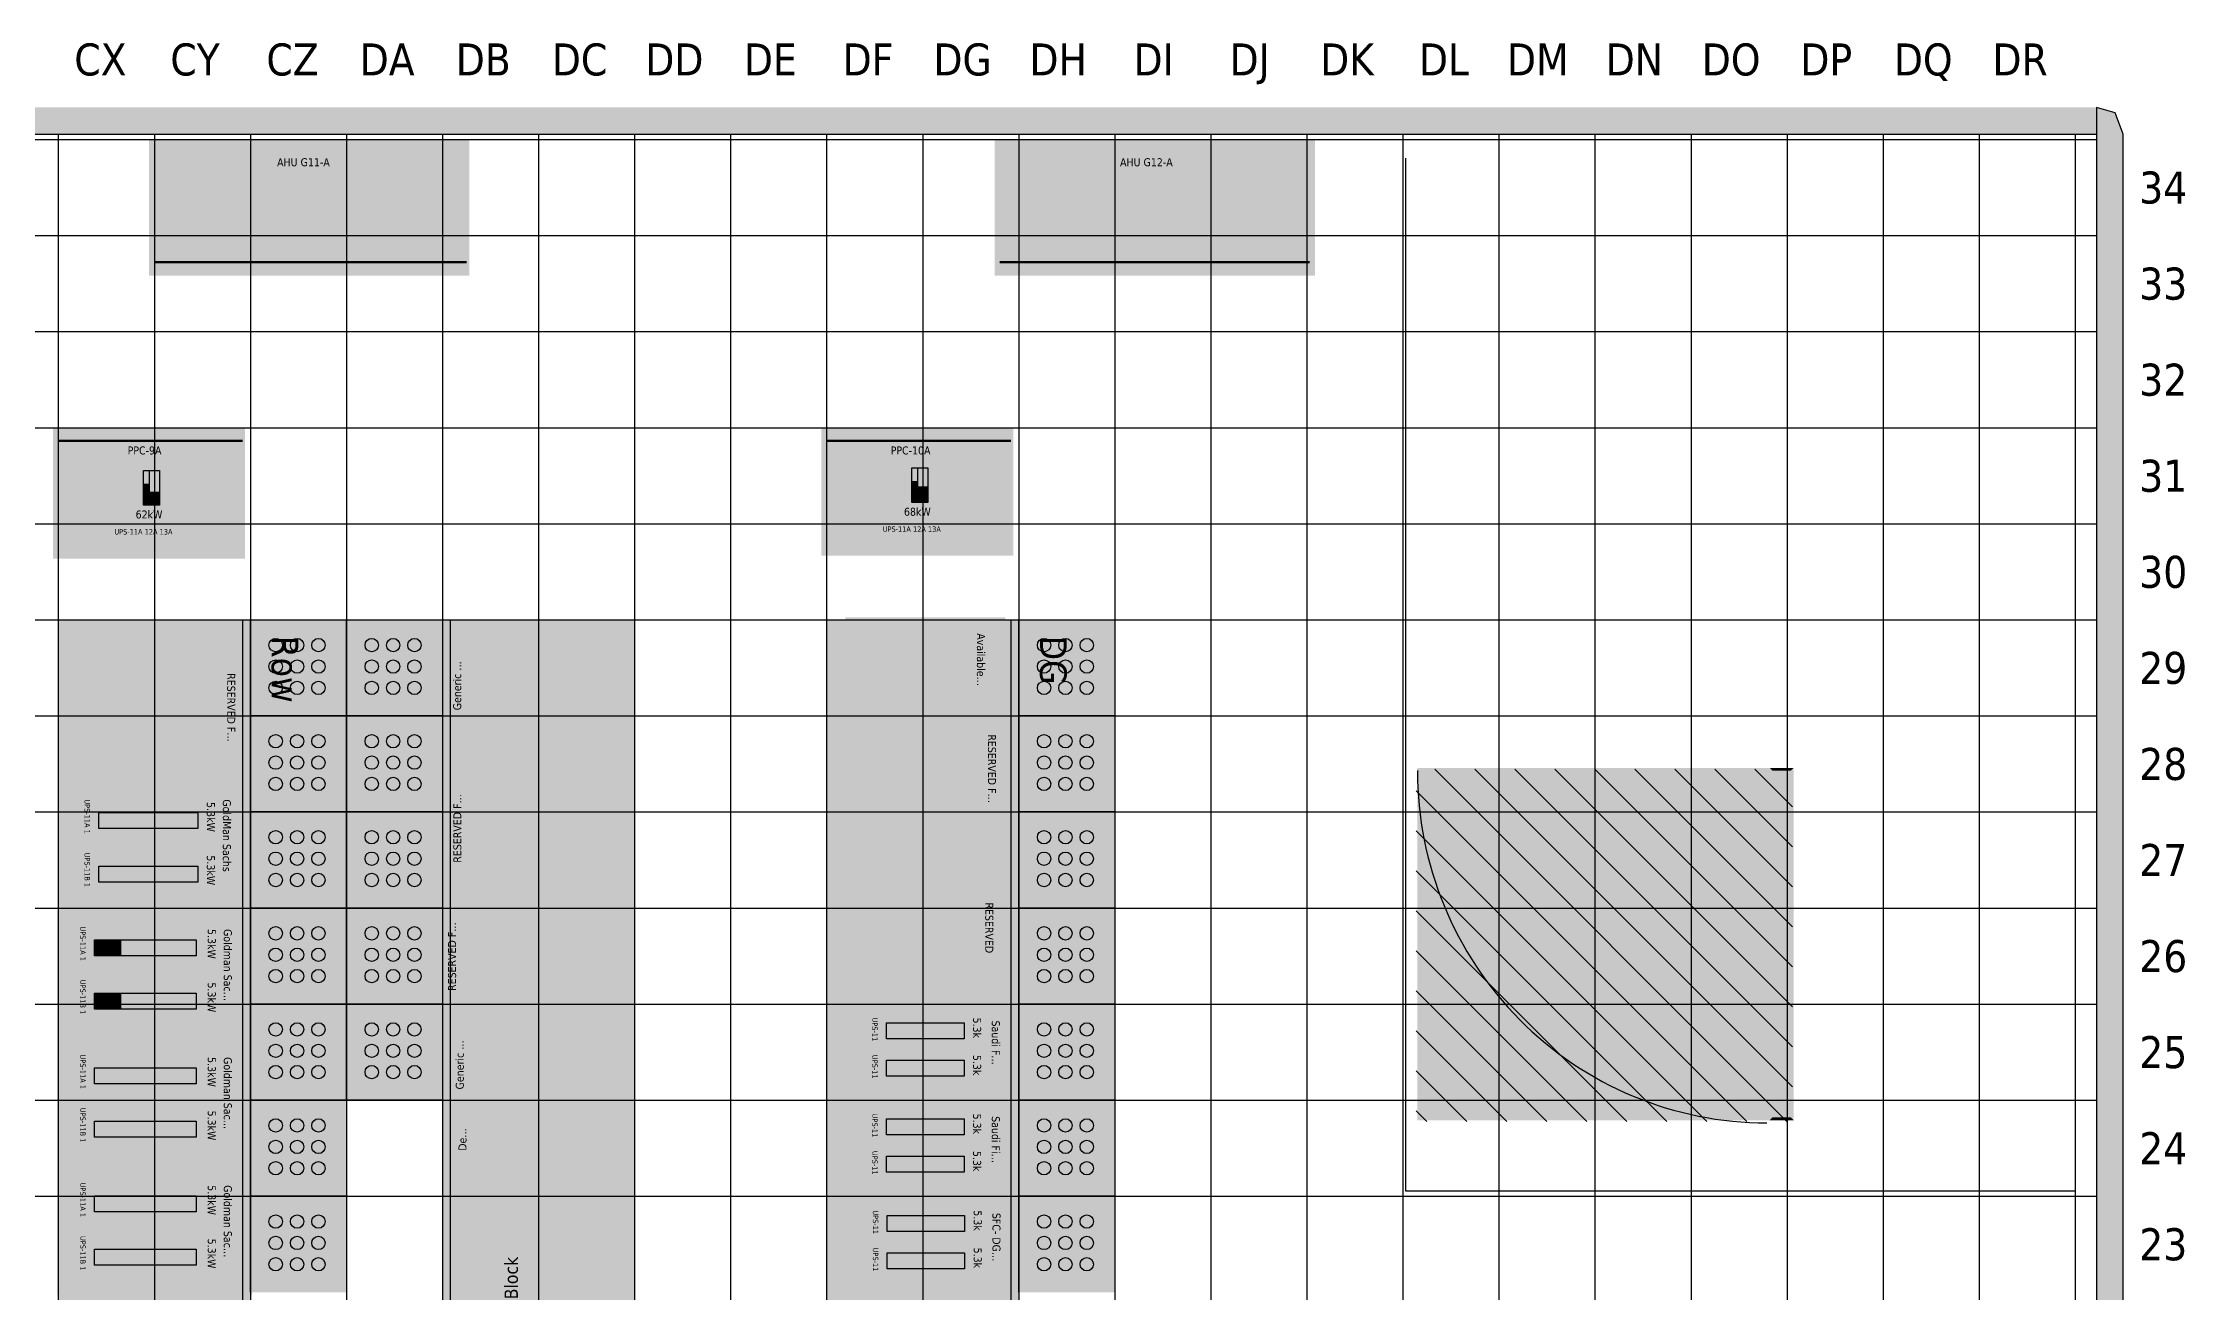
# Model space of a CAD drawing. Header units: millimetres. Extents: x -618 to 58287, y -23922 to -2396.
# Drawn here: x 44903 to 58287, y -10199 to -2396 of the extents above; entities that cross this region are included whole.
import ezdxf

# ---------------------------------------------------------------- set-up
doc = ezdxf.new("R2010")
doc.units = ezdxf.units.MM
doc.header["$MEASUREMENT"] = 0
for name, color, linetype, true_color in [('Background', 7, 'Continuous', 0xffffff), ('Equipment', 7, 'Continuous', 0xffffff), ('Names', 7, 'Continuous', 0xffffff), ('Power', 7, 'Continuous', 0xffffff), ('Room fixture', 7, 'Continuous', 0xffffff), ('Room shape', 7, 'Continuous', 0xc0c0c0), ('Rows', 7, 'Continuous', 0xffffff), ('Tile grid', 7, 'Continuous', 0xafafaf), ('Walls and cages', 7, 'Continuous', 0xffffff)]:
    doc.layers.add(name, color=color, linetype=linetype, true_color=true_color)
doc.styles.add('Tahoma#false#false', font='tahoma.ttf', dxfattribs={"height": 0.2})

msp = doc.modelspace()

# ---------------------------------------------------------------- linework, layer by layer
at = {"layer": 'Background', "lineweight": -3, "transparency": 33554687}
for points in [[(45567, -3850), (45567, -3000), (47567, -3000)], [(47567, -3000), (47567, -3850), (45567, -3850)], [(50850, -3850), (50850, -3000), (52850, -3000)], [(52850, -3000), (52850, -3850), (50850, -3850)], [(44967, -5617), (44967, -4800), (46167, -4800)], [(46167, -4800), (46167, -5617), (44967, -5617)], [(49767, -5600), (49767, -4800), (50967, -4800)], [(50967, -4800), (50967, -5600), (49767, -5600)], [(49916, -5984), (50916, -5984), (50916, -6584)], [(50916, -6584), (49916, -6584), (49916, -5984)], [(48400, -6632), (47400, -6632), (47400, -6032)], [(47400, -6032), (48400, -6032), (48400, -6632)], [(45032, -6200), (46232, -6200), (46232, -7000)], [(46232, -7000), (45032, -7000), (45032, -6200)], [(49902, -6598), (50985, -6598), (50985, -7398)], [(50985, -7398), (49902, -7398), (49902, -6598)], [(48485, -7584), (47401, -7584), (47401, -6784)], [(47401, -6784), (48485, -6784), (48485, -7584)], [(45004, -7021), (46204, -7021), (46204, -7821)], [(46204, -7821), (45004, -7821), (45004, -7021)], [(48452, -8384), (47368, -8384), (47368, -7584)], [(47368, -7584), (48452, -7584), (48452, -8384)], [(49884, -7582), (50968, -7582), (50968, -8382)], [(50968, -8382), (49884, -8382), (49884, -7582)], [(44994, -7815), (46211, -7815), (46211, -8615)], [(46211, -8615), (44994, -8615), (44994, -7815)], [(48417, -8999), (47417, -8999), (47417, -8399)], [(47417, -8399), (48417, -8399), (48417, -8999)], [(49925, -8384), (51009, -8384), (51009, -8984)], [(51009, -8984), (49925, -8984), (49925, -8384)], [(44994, -8615), (46211, -8615), (46211, -9415)], [(46211, -9415), (44994, -9415), (44994, -8615)], [(48434, -9383), (47434, -9383), (47434, -8983)], [(47434, -8983), (48434, -8983), (48434, -9383)], [(49925, -8984), (51009, -8984), (51009, -9584)], [(51009, -9584), (49925, -9584), (49925, -8984)], [(44994, -9415), (46211, -9415), (46211, -10215)], [(46211, -10215), (44994, -10215), (44994, -9415)], [(49929, -9588), (51012, -9588), (51012, -10188)], [(51012, -10188), (49929, -10188), (49929, -9588)]]:
    msp.add_solid(points, dxfattribs=at)
at = {"layer": 'Equipment', "color": 153, "lineweight": 50, "true_color": 0x3e99df, "transparency": 33554687}
for p, q in [((45600, -3767), (47550, -3767)), ((50883, -3767), (52817, -3767))]:
    msp.add_line(p, q, dxfattribs=at)
at = {"layer": 'Equipment', "color": 72, "lineweight": 50, "true_color": 0x67cb33, "transparency": 33554687}
for p, q in [((45000, -4883), (46150, -4883)), ((49800, -4883), (50950, -4883))]:
    msp.add_line(p, q, dxfattribs=at)
at = {"layer": 'Equipment', "color": 141, "lineweight": 50, "true_color": 0xabd3f1, "transparency": 33554687}
for points in [[(45567, -3000), (47567, -3000), (47500, -3067)], [(45567, -3000), (47500, -3067), (45633, -3067)], [(45567, -3850), (45567, -3000), (45633, -3067)], [(45633, -3067), (45633, -3783), (45567, -3850)], [(47500, -3783), (47500, -3067), (47567, -3000)], [(47567, -3000), (47567, -3850), (47500, -3783)], [(50850, -3000), (52850, -3000), (52783, -3067)], [(50850, -3000), (52783, -3067), (50917, -3067)], [(50850, -3850), (50850, -3000), (50917, -3067)], [(50917, -3067), (50917, -3783), (50850, -3850)], [(52783, -3783), (52783, -3067), (52850, -3000)], [(52850, -3000), (52850, -3850), (52783, -3783)], [(47500, -3783), (47567, -3850), (45567, -3850)], [(45633, -3783), (47500, -3783), (45567, -3850)], [(52783, -3783), (52850, -3850), (50850, -3850)], [(50917, -3783), (52783, -3783), (50850, -3850)]]:
    msp.add_solid(points, dxfattribs=at)
at = {"layer": 'Equipment', "color": 18, "lineweight": -3, "true_color": 0x000000, "transparency": 33554687}
for points in [[(45567, -3000), (47567, -3000), (47550, -3017)], [(45567, -3000), (47550, -3017), (45583, -3017)], [(45567, -3850), (45567, -3000), (45583, -3017)], [(45583, -3017), (45583, -3833), (45567, -3850)], [(47550, -3833), (47550, -3017), (47567, -3000)], [(47567, -3000), (47567, -3850), (47550, -3833)], [(50850, -3000), (52850, -3000), (52833, -3017)], [(50850, -3000), (52833, -3017), (50867, -3017)], [(50850, -3850), (50850, -3000), (50867, -3017)], [(50867, -3017), (50867, -3833), (50850, -3850)], [(52833, -3833), (52833, -3017), (52850, -3000)], [(52850, -3000), (52850, -3850), (52833, -3833)], [(47550, -3833), (47567, -3850), (45567, -3850)], [(45583, -3833), (47550, -3833), (45567, -3850)], [(52833, -3833), (52850, -3850), (50850, -3850)], [(50867, -3833), (52833, -3833), (50850, -3850)], [(44967, -4800), (46167, -4800), (46150, -4817)], [(44967, -4800), (46150, -4817), (44983, -4817)], [(44967, -5617), (44967, -4800), (44983, -4817)], [(44983, -4817), (44983, -5600), (44967, -5617)], [(46150, -5600), (46150, -4817), (46167, -4800)], [(46167, -4800), (46167, -5617), (46150, -5600)], [(49767, -4800), (50967, -4800), (50950, -4817)], [(49767, -4800), (50950, -4817), (49783, -4817)], [(49767, -5600), (49767, -4800), (49783, -4817)], [(49783, -4817), (49783, -5583), (49767, -5600)], [(50950, -5583), (50950, -4817), (50967, -4800)], [(50967, -4800), (50967, -5600), (50950, -5583)], [(46150, -5600), (46167, -5617), (44967, -5617)], [(44983, -5600), (46150, -5600), (44967, -5617)], [(50950, -5583), (50967, -5600), (49767, -5600)], [(49783, -5583), (50950, -5583), (49767, -5600)], [(49933, -6567), (49916, -6584), (49916, -5984)], [(49933, -6001), (49933, -6567), (49916, -5984)], [(50899, -6001), (49933, -6001), (49916, -5984)], [(49916, -5984), (50916, -5984), (50899, -6001)], [(50916, -5984), (50916, -6584), (50899, -6567)], [(50916, -5984), (50899, -6567), (50899, -6001)], [(48383, -6049), (47417, -6049), (47400, -6032)], [(47400, -6032), (48400, -6032), (48383, -6049)], [(47400, -6632), (47400, -6032), (47417, -6049)], [(47400, -6632), (47417, -6049), (47417, -6615)], [(48383, -6049), (48400, -6032), (48400, -6632)], [(48383, -6615), (48383, -6049), (48400, -6632)], [(45049, -6983), (45032, -7000), (45032, -6200)], [(45049, -6217), (45049, -6983), (45032, -6200)], [(46215, -6217), (45049, -6217), (45032, -6200)], [(45032, -6200), (46232, -6200), (46215, -6217)], [(46232, -6200), (46232, -7000), (46215, -6983)], [(46232, -6200), (46215, -6983), (46215, -6217)], [(48400, -6632), (47400, -6632), (47417, -6615)], [(47417, -6615), (48383, -6615), (48400, -6632)], [(49918, -7382), (49902, -7398), (49902, -6598)], [(49918, -6615), (49918, -7382), (49902, -6598)], [(50968, -6615), (49918, -6615), (49902, -6598)], [(49902, -6598), (50985, -6598), (50968, -6615)], [(50916, -6584), (49916, -6584), (49933, -6567)], [(49933, -6567), (50899, -6567), (50916, -6584)], [(50985, -6598), (50985, -7398), (50968, -7382)], [(50985, -6598), (50968, -7382), (50968, -6615)], [(48468, -6801), (47418, -6801), (47401, -6784)], [(47401, -6784), (48485, -6784), (48468, -6801)], [(47401, -7584), (47401, -6784), (47418, -6801)], [(47401, -7584), (47418, -6801), (47418, -7567)], [(48468, -6801), (48485, -6784), (48485, -7584)], [(48468, -7567), (48468, -6801), (48485, -7584)], [(45021, -7804), (45004, -7821), (45004, -7021)], [(45021, -7038), (45021, -7804), (45004, -7021)], [(46188, -7038), (45021, -7038), (45004, -7021)], [(45004, -7021), (46204, -7021), (46188, -7038)], [(46232, -7000), (45032, -7000), (45049, -6983)], [(45049, -6983), (46215, -6983), (46232, -7000)], [(46204, -7021), (46204, -7821), (46188, -7804)], [(46204, -7021), (46188, -7804), (46188, -7038)], [(50985, -7398), (49902, -7398), (49918, -7382)], [(49918, -7382), (50968, -7382), (50985, -7398)], [(48435, -7601), (47385, -7601), (47368, -7584)], [(47368, -7584), (48452, -7584), (48435, -7601)], [(47368, -8384), (47368, -7584), (47385, -7601)], [(47368, -8384), (47385, -7601), (47385, -8368)], [(48485, -7584), (47401, -7584), (47418, -7567)], [(47418, -7567), (48468, -7567), (48485, -7584)], [(48435, -7601), (48452, -7584), (48452, -8384)], [(48435, -8368), (48435, -7601), (48452, -8384)], [(49901, -8365), (49884, -8382), (49884, -7582)], [(49901, -7598), (49901, -8365), (49884, -7582)], [(50951, -7598), (49901, -7598), (49884, -7582)], [(49884, -7582), (50968, -7582), (50951, -7598)], [(50968, -7582), (50968, -8382), (50951, -8365)], [(50968, -7582), (50951, -8365), (50951, -7598)], [(45011, -8598), (44994, -8615), (44994, -7815)], [(45011, -7831), (45011, -8598), (44994, -7815)], [(46194, -7831), (45011, -7831), (44994, -7815)], [(44994, -7815), (46211, -7815), (46194, -7831)], [(46204, -7821), (45004, -7821), (45021, -7804)], [(45021, -7804), (46188, -7804), (46204, -7821)], [(46211, -7815), (46211, -8615), (46194, -8598)], [(46211, -7815), (46194, -8598), (46194, -7831)], [(48452, -8384), (47368, -8384), (47385, -8368)], [(47385, -8368), (48435, -8368), (48452, -8384)], [(48400, -8416), (47433, -8416), (47417, -8399)], [(47417, -8399), (48417, -8399), (48400, -8416)], [(47417, -8999), (47417, -8399), (47433, -8416)], [(47417, -8999), (47433, -8416), (47433, -8983)], [(48400, -8416), (48417, -8399), (48417, -8999)], [(48400, -8983), (48400, -8416), (48417, -8999)], [(50968, -8382), (49884, -8382), (49901, -8365)], [(49901, -8365), (50951, -8365), (50968, -8382)], [(49942, -8967), (49925, -8984), (49925, -8384)], [(49942, -8400), (49942, -8967), (49925, -8384)], [(50992, -8400), (49942, -8400), (49925, -8384)], [(49925, -8384), (51009, -8384), (50992, -8400)], [(51009, -8384), (51009, -8984), (50992, -8967)], [(51009, -8384), (50992, -8967), (50992, -8400)], [(46211, -8615), (44994, -8615), (45011, -8598)], [(45011, -9398), (44994, -9415), (44994, -8615)], [(45011, -8631), (45011, -9398), (44994, -8615)], [(46194, -8631), (45011, -8631), (44994, -8615)], [(44994, -8615), (46211, -8615), (46194, -8631)], [(45011, -8598), (46194, -8598), (46211, -8615)], [(46211, -8615), (46211, -9415), (46194, -9398)], [(46211, -8615), (46194, -9398), (46194, -8631)], [(51009, -8984), (49925, -8984), (49942, -8967)], [(49942, -8967), (50992, -8967), (51009, -8984)], [(48417, -8999), (47417, -8999), (47433, -8983)], [(47433, -8983), (48400, -8983), (48417, -8999)], [(48417, -9000), (47450, -9000), (47434, -8983)], [(47434, -8983), (48434, -8983), (48417, -9000)], [(47434, -9383), (47434, -8983), (47450, -9000)], [(47434, -9383), (47450, -9000), (47450, -9366)], [(48417, -9000), (48434, -8983), (48434, -9383)], [(48417, -9366), (48417, -9000), (48434, -9383)], [(49942, -9567), (49925, -9584), (49925, -8984)], [(49942, -9000), (49942, -9567), (49925, -8984)], [(50992, -9000), (49942, -9000), (49925, -8984)], [(49925, -8984), (51009, -8984), (50992, -9000)], [(51009, -8984), (51009, -9584), (50992, -9567)], [(51009, -8984), (50992, -9567), (50992, -9000)], [(48434, -9383), (47434, -9383), (47450, -9366)], [(47450, -9366), (48417, -9366), (48434, -9383)], [(46211, -9415), (44994, -9415), (45011, -9398)], [(45011, -10198), (44994, -10215), (44994, -9415)], [(45011, -9431), (45011, -10198), (44994, -9415)], [(46194, -9431), (45011, -9431), (44994, -9415)], [(44994, -9415), (46211, -9415), (46194, -9431)], [(45011, -9398), (46194, -9398), (46211, -9415)], [(46211, -9415), (46211, -10215), (46194, -10198)], [(46211, -9415), (46194, -10198), (46194, -9431)], [(51009, -9584), (49925, -9584), (49942, -9567)], [(49946, -10171), (49929, -10188), (49929, -9588)], [(49946, -9604), (49946, -10171), (49929, -9588)], [(50996, -9604), (49946, -9604), (49929, -9588)], [(49929, -9588), (51012, -9588), (50996, -9604)], [(49942, -9567), (50992, -9567), (51009, -9584)], [(51012, -9588), (51012, -10188), (50996, -10171)], [(51012, -9588), (50996, -10171), (50996, -9604)], [(51012, -10188), (49929, -10188), (49946, -10171)], [(49946, -10171), (50996, -10171), (51012, -10188)], [(46211, -10215), (44994, -10215), (45011, -10198)], [(45011, -10198), (46194, -10198), (46211, -10215)]]:
    msp.add_solid(points, dxfattribs=at)
at = {"layer": 'Equipment', "color": 71, "lineweight": 50, "true_color": 0xbde8a7, "transparency": 33554687}
for points in [[(44967, -4800), (46167, -4800), (46100, -4867)], [(44967, -4800), (46100, -4867), (45033, -4867)], [(44967, -5617), (44967, -4800), (45033, -4867)], [(46100, -5550), (46100, -4867), (46167, -4800)], [(46167, -4800), (46167, -5617), (46100, -5550)], [(49767, -4800), (50967, -4800), (50900, -4867)], [(49767, -4800), (50900, -4867), (49833, -4867)], [(49767, -5600), (49767, -4800), (49833, -4867)], [(50900, -5533), (50900, -4867), (50967, -4800)], [(50967, -4800), (50967, -5600), (50900, -5533)], [(45033, -4867), (45033, -5550), (44967, -5617)], [(49833, -4867), (49833, -5533), (49767, -5600)], [(46100, -5550), (46167, -5617), (44967, -5617)], [(45033, -5550), (46100, -5550), (44967, -5617)], [(50900, -5533), (50967, -5600), (49767, -5600)], [(49833, -5533), (50900, -5533), (49767, -5600)]]:
    msp.add_solid(points, dxfattribs=at)
at = {"layer": 'Equipment', "color": 21, "lineweight": 50, "true_color": 0xf49191, "transparency": 33554687}
for points in [[(49983, -6517), (49916, -6584), (49916, -5984)], [(49983, -6051), (49983, -6517), (49916, -5984)], [(50849, -6051), (49983, -6051), (49916, -5984)], [(49916, -5984), (50916, -5984), (50849, -6051)], [(50916, -5984), (50916, -6584), (50849, -6517)], [(50916, -5984), (50849, -6517), (50849, -6051)], [(48333, -6099), (47467, -6099), (47400, -6032)], [(47400, -6032), (48400, -6032), (48333, -6099)], [(47400, -6632), (47400, -6032), (47467, -6099)], [(47400, -6632), (47467, -6099), (47467, -6565)], [(48333, -6099), (48400, -6032), (48400, -6632)], [(48333, -6565), (48333, -6099), (48400, -6632)], [(45099, -6933), (45032, -7000), (45032, -6200)], [(45099, -6267), (45099, -6933), (45032, -6200)], [(46165, -6267), (45099, -6267), (45032, -6200)], [(45032, -6200), (46232, -6200), (46165, -6267)], [(46232, -6200), (46232, -7000), (46165, -6933)], [(46232, -6200), (46165, -6933), (46165, -6267)], [(50916, -6584), (49916, -6584), (49983, -6517)], [(49983, -6517), (50849, -6517), (50916, -6584)], [(48400, -6632), (47400, -6632), (47467, -6565)], [(47467, -6565), (48333, -6565), (48400, -6632)], [(49968, -7332), (49902, -7398), (49902, -6598)], [(49968, -6665), (49968, -7332), (49902, -6598)], [(50918, -6665), (49968, -6665), (49902, -6598)], [(49902, -6598), (50985, -6598), (50918, -6665)], [(50985, -6598), (50985, -7398), (50918, -7332)], [(50985, -6598), (50918, -7332), (50918, -6665)], [(48418, -6851), (47468, -6851), (47401, -6784)], [(47401, -6784), (48485, -6784), (48418, -6851)], [(47401, -7584), (47401, -6784), (47468, -6851)], [(48418, -6851), (48485, -6784), (48485, -7584)], [(46232, -7000), (45032, -7000), (45099, -6933)], [(45099, -6933), (46165, -6933), (46232, -7000)], [(47401, -7584), (47468, -6851), (47468, -7517)], [(48418, -7517), (48418, -6851), (48485, -7584)], [(50985, -7398), (49902, -7398), (49968, -7332)], [(49968, -7332), (50918, -7332), (50985, -7398)], [(48385, -7651), (47435, -7651), (47368, -7584)], [(47368, -7584), (48452, -7584), (48385, -7651)], [(47368, -8384), (47368, -7584), (47435, -7651)], [(48485, -7584), (47401, -7584), (47468, -7517)], [(47468, -7517), (48418, -7517), (48485, -7584)], [(48385, -7651), (48452, -7584), (48452, -8384)], [(49951, -8315), (49884, -8382), (49884, -7582)], [(49951, -7648), (49951, -8315), (49884, -7582)], [(50901, -7648), (49951, -7648), (49884, -7582)], [(49884, -7582), (50968, -7582), (50901, -7648)], [(50968, -7582), (50968, -8382), (50901, -8315)], [(50968, -7582), (50901, -8315), (50901, -7648)], [(47368, -8384), (47435, -7651), (47435, -8318)], [(48385, -8318), (48385, -7651), (48452, -8384)], [(48452, -8384), (47368, -8384), (47435, -8318)], [(48350, -8466), (47483, -8466), (47417, -8399)], [(47417, -8399), (48417, -8399), (48350, -8466)], [(47417, -8999), (47417, -8399), (47483, -8466)], [(47435, -8318), (48385, -8318), (48452, -8384)], [(48350, -8466), (48417, -8399), (48417, -8999)], [(50968, -8382), (49884, -8382), (49951, -8315)], [(49951, -8315), (50901, -8315), (50968, -8382)], [(47417, -8999), (47483, -8466), (47483, -8933)], [(48350, -8933), (48350, -8466), (48417, -8999)], [(48417, -8999), (47417, -8999), (47483, -8933)], [(47483, -8933), (48350, -8933), (48417, -8999)], [(48367, -9050), (47500, -9050), (47434, -8983)], [(47434, -8983), (48434, -8983), (48367, -9050)], [(47434, -9383), (47434, -8983), (47500, -9050)], [(47434, -9383), (47500, -9050), (47500, -9316)], [(48367, -9050), (48434, -8983), (48434, -9383)], [(48367, -9316), (48367, -9050), (48434, -9383)], [(48434, -9383), (47434, -9383), (47500, -9316)], [(47500, -9316), (48367, -9316), (48434, -9383)]]:
    msp.add_solid(points, dxfattribs=at)
at = {"layer": 'Equipment', "color": 9, "lineweight": 50, "true_color": 0xc0c0c0, "transparency": 33554687}
for points in [[(45071, -7754), (45004, -7821), (45004, -7021)], [(45071, -7088), (45071, -7754), (45004, -7021)], [(46138, -7088), (45071, -7088), (45004, -7021)], [(45004, -7021), (46204, -7021), (46138, -7088)], [(46204, -7021), (46204, -7821), (46138, -7754)], [(46204, -7021), (46138, -7754), (46138, -7088)], [(46204, -7821), (45004, -7821), (45071, -7754)], [(45071, -7754), (46138, -7754), (46204, -7821)], [(45061, -8548), (44994, -8615), (44994, -7815)], [(45061, -7881), (45061, -8548), (44994, -7815)], [(46144, -7881), (45061, -7881), (44994, -7815)], [(44994, -7815), (46211, -7815), (46144, -7881)], [(46211, -7815), (46211, -8615), (46144, -8548)], [(46211, -7815), (46144, -8548), (46144, -7881)], [(49992, -8917), (49925, -8984), (49925, -8384)], [(49992, -8450), (49992, -8917), (49925, -8384)], [(50942, -8450), (49992, -8450), (49925, -8384)], [(49925, -8384), (51009, -8384), (50942, -8450)], [(51009, -8384), (51009, -8984), (50942, -8917)], [(51009, -8384), (50942, -8917), (50942, -8450)], [(46211, -8615), (44994, -8615), (45061, -8548)], [(45061, -8548), (46144, -8548), (46211, -8615)], [(45061, -9348), (44994, -9415), (44994, -8615)], [(45061, -8681), (45061, -9348), (44994, -8615)], [(46144, -8681), (45061, -8681), (44994, -8615)], [(44994, -8615), (46211, -8615), (46144, -8681)], [(46211, -8615), (46211, -9415), (46144, -9348)], [(46211, -8615), (46144, -9348), (46144, -8681)], [(51009, -8984), (49925, -8984), (49992, -8917)], [(49992, -8917), (50942, -8917), (51009, -8984)], [(49992, -9517), (49925, -9584), (49925, -8984)], [(49992, -9050), (49992, -9517), (49925, -8984)], [(50942, -9050), (49992, -9050), (49925, -8984)], [(49925, -8984), (51009, -8984), (50942, -9050)], [(51009, -8984), (51009, -9584), (50942, -9517)], [(51009, -8984), (50942, -9517), (50942, -9050)], [(46211, -9415), (44994, -9415), (45061, -9348)], [(45061, -9348), (46144, -9348), (46211, -9415)], [(45061, -10148), (44994, -10215), (44994, -9415)], [(45061, -9481), (45061, -10148), (44994, -9415)], [(46144, -9481), (45061, -9481), (44994, -9415)], [(44994, -9415), (46211, -9415), (46144, -9481)], [(46211, -9415), (46211, -10215), (46144, -10148)], [(46211, -9415), (46144, -10148), (46144, -9481)], [(51009, -9584), (49925, -9584), (49992, -9517)], [(49996, -10121), (49929, -10188), (49929, -9588)], [(49996, -9654), (49996, -10121), (49929, -9588)], [(50946, -9654), (49996, -9654), (49929, -9588)], [(49929, -9588), (51012, -9588), (50946, -9654)], [(49992, -9517), (50942, -9517), (51009, -9584)], [(51012, -9588), (51012, -10188), (50946, -10121)], [(51012, -9588), (50946, -10121), (50946, -9654)], [(46211, -10215), (44994, -10215), (45061, -10148)], [(45061, -10148), (46144, -10148), (46211, -10215)], [(51012, -10188), (49929, -10188), (49996, -10121)], [(49996, -10121), (50946, -10121), (51012, -10188)]]:
    msp.add_solid(points, dxfattribs=at)
at = {"layer": 'Power', "color": 8, "lineweight": -3, "true_color": 0x808080, "transparency": 33554687}
for p, q in [((45533, -5067), (45633, -5067)), ((45533, -5283), (45533, -5067)), ((45633, -5067), (45633, -5283)), ((50333, -5050), (50433, -5050)), ((50333, -5267), (50333, -5050)), ((50433, -5050), (50433, -5267)), ((45633, -5283), (45533, -5283)), ((50433, -5267), (50333, -5267)), ((45254, -7304), (45254, -7204)), ((45254, -7204), (45871, -7204)), ((45871, -7204), (45871, -7304)), ((45871, -7304), (45254, -7304)), ((45254, -7638), (45254, -7538)), ((45254, -7538), (45871, -7538)), ((45871, -7538), (45871, -7638)), ((45871, -7638), (45254, -7638)), ((45227, -8098), (45227, -7998)), ((45227, -7998), (45861, -7998)), ((45861, -7998), (45861, -8098)), ((45861, -8098), (45227, -8098)), ((45227, -8431), (45227, -8331)), ((45227, -8331), (45861, -8331)), ((45861, -8431), (45227, -8431)), ((45861, -8331), (45861, -8431)), ((50175, -8617), (50175, -8517)), ((50175, -8517), (50659, -8517)), ((50659, -8517), (50659, -8617)), ((50659, -8617), (50175, -8617)), ((45227, -8898), (45227, -8798)), ((45227, -8798), (45861, -8798)), ((45861, -8798), (45861, -8898)), ((50175, -8850), (50175, -8750)), ((50175, -8750), (50659, -8750)), ((50659, -8750), (50659, -8850)), ((45861, -8898), (45227, -8898)), ((50659, -8850), (50175, -8850)), ((45227, -9231), (45227, -9131)), ((45227, -9131), (45861, -9131)), ((45861, -9231), (45227, -9231)), ((45861, -9131), (45861, -9231)), ((50175, -9217), (50175, -9117)), ((50175, -9117), (50659, -9117)), ((50659, -9217), (50175, -9217)), ((50659, -9117), (50659, -9217)), ((50175, -9450), (50175, -9350)), ((50175, -9350), (50659, -9350)), ((50659, -9350), (50659, -9450)), ((50659, -9450), (50175, -9450)), ((45227, -9698), (45227, -9598)), ((45227, -9598), (45861, -9598)), ((45861, -9598), (45861, -9698)), ((45861, -9698), (45227, -9698)), ((50179, -9821), (50179, -9721)), ((50179, -9721), (50662, -9721)), ((50662, -9721), (50662, -9821)), ((50662, -9821), (50179, -9821)), ((45227, -10031), (45227, -9931)), ((45227, -9931), (45861, -9931)), ((45861, -10031), (45227, -10031)), ((45861, -9931), (45861, -10031)), ((50179, -10054), (50179, -9954)), ((50179, -9954), (50662, -9954)), ((50662, -9954), (50662, -10054)), ((50662, -10054), (50179, -10054))]:
    msp.add_line(p, q, dxfattribs=at)
at = {"layer": 'Power', "lineweight": -3, "transparency": 33554687}
for p, q in [((45567, -5067), (45567, -5283)), ((45600, -5067), (45600, -5283)), ((50367, -5050), (50367, -5267)), ((50400, -5050), (50400, -5267))]:
    msp.add_line(p, q, dxfattribs=at)
for points in [[(45533, -5067), (45633, -5067), (45533, -5283), (45633, -5283)], [(50333, -5050), (50433, -5050), (50333, -5267), (50433, -5267)], [(45871, -7204), (45871, -7304), (45254, -7204), (45254, -7304)], [(45871, -7538), (45871, -7638), (45254, -7538), (45254, -7638)], [(45861, -7998), (45861, -8098), (45227, -7998), (45227, -8098)], [(45861, -8331), (45861, -8431), (45227, -8331), (45227, -8431)], [(50659, -8517), (50659, -8617), (50175, -8517), (50175, -8617)], [(45861, -8798), (45861, -8898), (45227, -8798), (45227, -8898)], [(50659, -8750), (50659, -8850), (50175, -8750), (50175, -8850)], [(45861, -9131), (45861, -9231), (45227, -9131), (45227, -9231)], [(50659, -9117), (50659, -9217), (50175, -9117), (50175, -9217)], [(50659, -9350), (50659, -9450), (50175, -9350), (50175, -9450)], [(45861, -9598), (45861, -9698), (45227, -9598), (45227, -9698)], [(50662, -9721), (50662, -9821), (50179, -9721), (50179, -9821)], [(45861, -9931), (45861, -10031), (45227, -9931), (45227, -10031)], [(50662, -9954), (50662, -10054), (50179, -9954), (50179, -10054)]]:
    msp.add_solid(points, dxfattribs=at)
at = {"layer": 'Power', "color": 24, "lineweight": -3, "true_color": 0x9c180e, "transparency": 33554687}
for points in [[(45533, -5067), (45567, -5067), (45533, -5283), (45567, -5283)], [(45567, -5067), (45600, -5067), (45567, -5283), (45600, -5283)], [(45600, -5067), (45633, -5067), (45600, -5283), (45633, -5283)], [(50333, -5050), (50367, -5050), (50333, -5267), (50367, -5267)], [(50367, -5050), (50400, -5050), (50367, -5267), (50400, -5267)], [(50400, -5050), (50433, -5050), (50400, -5267), (50433, -5267)]]:
    msp.add_solid(points, dxfattribs=at)
at = {"layer": 'Power', "color": 13, "lineweight": -3, "true_color": 0xe7473c, "transparency": 33554687}
for points in [[(45533, -5150), (45567, -5150), (45533, -5283), (45567, -5283)], [(45567, -5200), (45600, -5200), (45567, -5283), (45600, -5283)], [(45600, -5200), (45633, -5200), (45600, -5283), (45633, -5283)], [(50333, -5133), (50367, -5133), (50333, -5267), (50367, -5267)], [(50367, -5167), (50400, -5167), (50367, -5267), (50400, -5267)], [(50400, -5167), (50433, -5167), (50400, -5267), (50433, -5267)], [(50409, -8517), (50409, -8617), (50175, -8517), (50175, -8617)], [(45561, -8798), (45561, -8898), (45227, -8798), (45227, -8898)], [(50409, -8750), (50409, -8850), (50175, -8750), (50175, -8850)], [(45561, -9131), (45561, -9231), (45227, -9131), (45227, -9231)], [(45527, -9598), (45527, -9698), (45227, -9598), (45227, -9698)], [(50546, -9721), (50546, -9821), (50179, -9721), (50179, -9821)], [(45527, -9931), (45527, -10031), (45227, -9931), (45227, -10031)], [(50546, -9954), (50546, -10054), (50179, -9954), (50179, -10054)]]:
    msp.add_solid(points, dxfattribs=at)
at = {"layer": 'Power', "color": 138, "lineweight": -3, "true_color": 0x01505e, "transparency": 33554687}
for points in [[(45067, -5433), (46100, -5433), (45067, -5517), (46100, -5517)], [(49867, -5417), (50900, -5417), (49867, -5500), (50900, -5500)], [(45204, -7104), (45204, -7404), (45121, -7104), (45121, -7404)], [(45204, -7438), (45204, -7738), (45121, -7438), (45121, -7738)], [(45177, -7898), (45177, -8198), (45094, -7898), (45094, -8198)], [(45177, -8231), (45177, -8531), (45094, -8231), (45094, -8531)], [(50125, -8484), (50125, -8684), (50042, -8484), (50042, -8684)], [(45177, -8698), (45177, -8998), (45094, -8698), (45094, -8998)], [(50125, -8717), (50125, -8917), (50042, -8717), (50042, -8917)], [(45177, -9031), (45177, -9331), (45094, -9031), (45094, -9331)], [(50125, -9084), (50125, -9284), (50042, -9084), (50042, -9284)], [(50125, -9317), (50125, -9517), (50042, -9317), (50042, -9517)], [(45177, -9498), (45177, -9798), (45094, -9498), (45094, -9798)], [(50129, -9688), (50129, -9888), (50046, -9688), (50046, -9888)], [(45177, -9831), (45177, -10131), (45094, -9831), (45094, -10131)], [(50129, -9921), (50129, -10121), (50046, -9921), (50046, -10121)]]:
    msp.add_solid(points, dxfattribs=at)
at = {"layer": 'Power', "color": 151, "lineweight": -3, "true_color": 0x87ceeb, "transparency": 33554687}
for points in [[(45871, -7204), (45871, -7304), (45254, -7204), (45254, -7304)], [(45871, -7538), (45871, -7638), (45254, -7538), (45254, -7638)], [(45861, -7998), (45861, -8098), (45227, -7998), (45227, -8098)], [(45861, -8331), (45861, -8431), (45227, -8331), (45227, -8431)], [(50659, -8517), (50659, -8617), (50175, -8517), (50175, -8617)], [(50659, -8750), (50659, -8850), (50175, -8750), (50175, -8850)], [(50659, -9117), (50659, -9217), (50175, -9117), (50175, -9217)], [(50659, -9350), (50659, -9450), (50175, -9350), (50175, -9450)], [(45861, -9598), (45861, -9698), (45227, -9598), (45227, -9698)], [(45861, -9931), (45861, -10031), (45227, -9931), (45227, -10031)]]:
    msp.add_solid(points, dxfattribs=at)
at = {"layer": 'Power', "color": 8, "lineweight": -3, "true_color": 0x6e6e6e, "transparency": 33554687}
for points in [[(45704, -7204), (45704, -7304), (45254, -7204), (45254, -7304)], [(45704, -7538), (45704, -7638), (45254, -7538), (45254, -7638)], [(45561, -7998), (45561, -8098), (45227, -7998), (45227, -8098)], [(45561, -8331), (45561, -8431), (45227, -8331), (45227, -8431)], [(50542, -9117), (50542, -9217), (50175, -9117), (50175, -9217)], [(50542, -9350), (50542, -9450), (50175, -9350), (50175, -9450)]]:
    msp.add_solid(points, dxfattribs=at)
at = {"layer": 'Power', "color": 9, "lineweight": -3, "true_color": 0xc0c0c0, "transparency": 33554687}
for points in [[(45488, -7204), (45488, -7304), (45254, -7204), (45254, -7304)], [(45488, -7538), (45488, -7638), (45254, -7538), (45254, -7638)], [(45394, -7998), (45394, -8098), (45227, -7998), (45227, -8098)], [(45394, -8331), (45394, -8431), (45227, -8331), (45227, -8431)], [(50359, -9117), (50359, -9217), (50175, -9117), (50175, -9217)], [(50359, -9350), (50359, -9450), (50175, -9350), (50175, -9450)]]:
    msp.add_solid(points, dxfattribs=at)
at = {"layer": 'Power', "color": 22, "lineweight": -3, "true_color": 0xc92518, "transparency": 33554687}
for points in [[(50659, -8517), (50659, -8617), (50175, -8517), (50175, -8617)], [(45861, -8798), (45861, -8898), (45227, -8798), (45227, -8898)], [(50659, -8750), (50659, -8850), (50175, -8750), (50175, -8850)], [(45861, -9131), (45861, -9231), (45227, -9131), (45227, -9231)], [(45811, -9598), (45811, -9698), (45227, -9598), (45227, -9698)], [(50662, -9721), (50662, -9821), (50179, -9721), (50179, -9821)], [(45811, -9931), (45811, -10031), (45227, -9931), (45227, -10031)], [(50662, -9954), (50662, -10054), (50179, -9954), (50179, -10054)]]:
    msp.add_solid(points, dxfattribs=at)
at = {"layer": 'Room fixture', "color": 9, "lineweight": -3, "true_color": 0xc0c0c0, "transparency": 33554687}
for p, q in [((46200, -6000), (46800, -6000)), ((46200, -6600), (46200, -6000)), ((46800, -6000), (47400, -6000)), ((46800, -6600), (46800, -6000)), ((46800, -6000), (46800, -6600)), ((47400, -6000), (47400, -6600)), ((51000, -6000), (51600, -6000)), ((51000, -6600), (51000, -6000)), ((51600, -6000), (51600, -6600)), ((46200, -6600), (46800, -6600)), ((46200, -7200), (46200, -6600)), ((46800, -6600), (46200, -6600)), ((46800, -6600), (46800, -7200)), ((47400, -6600), (46800, -6600)), ((46800, -6600), (47400, -6600)), ((46800, -7200), (46800, -6600)), ((47400, -6600), (47400, -7200)), ((51000, -6600), (51600, -6600)), ((51000, -7200), (51000, -6600)), ((51600, -6600), (51000, -6600)), ((51600, -6600), (51600, -7200)), ((46200, -7200), (46800, -7200)), ((46200, -7800), (46200, -7200)), ((46800, -7200), (46200, -7200)), ((46800, -7200), (46800, -7800)), ((47400, -7200), (46800, -7200)), ((46800, -7200), (47400, -7200)), ((46800, -7800), (46800, -7200)), ((47400, -7200), (47400, -7800)), ((51600, -7200), (51000, -7200)), ((51000, -7200), (51600, -7200)), ((51000, -7800), (51000, -7200)), ((51600, -7200), (51600, -7800)), ((46200, -7800), (46800, -7800)), ((46200, -8400), (46200, -7800)), ((46800, -7800), (46200, -7800)), ((46800, -7800), (46800, -8400)), ((46800, -7800), (47400, -7800)), ((46800, -8400), (46800, -7800)), ((47400, -7800), (46800, -7800)), ((47400, -7800), (47400, -8400)), ((51600, -7800), (51000, -7800)), ((51000, -7800), (51600, -7800)), ((51000, -8400), (51000, -7800)), ((51600, -7800), (51600, -8400)), ((46800, -8400), (46200, -8400)), ((46200, -8400), (46800, -8400)), ((46200, -9000), (46200, -8400)), ((47400, -8400), (46800, -8400)), ((46800, -8400), (47400, -8400)), ((46800, -9000), (46800, -8400)), ((46800, -8400), (46800, -9000)), ((47400, -8400), (47400, -9000)), ((51000, -8400), (51600, -8400)), ((51000, -9000), (51000, -8400)), ((51600, -8400), (51000, -8400)), ((51600, -8400), (51600, -9000)), ((46800, -9000), (46200, -9000)), ((46200, -9000), (46800, -9000)), ((46200, -9600), (46200, -9000)), ((47400, -9000), (46800, -9000)), ((46800, -9000), (46800, -9600)), ((51000, -9000), (51600, -9000)), ((51000, -9600), (51000, -9000)), ((51600, -9000), (51000, -9000)), ((51600, -9000), (51600, -9600)), ((46200, -9600), (46800, -9600)), ((46200, -10200), (46200, -9600)), ((46800, -9600), (46200, -9600)), ((46800, -9600), (46800, -10200)), ((51600, -9600), (51000, -9600)), ((51000, -9600), (51600, -9600)), ((51000, -10200), (51000, -9600)), ((51600, -9600), (51600, -10200))]:
    msp.add_line(p, q, dxfattribs=at)
at = {"layer": 'Room fixture', "lineweight": -3, "transparency": 33554687}
for p, q in [((53599, -6933), (55799, -9133)), ((54099, -6933), (55833, -8667)), ((54599, -6933), (55833, -8167)), ((55099, -6933), (55833, -7667)), ((55599, -6933), (55833, -7167)), ((53483, -7317), (55299, -9133)), ((53483, -7817), (54799, -9133)), ((53483, -8317), (54299, -9133)), ((53483, -8817), (53799, -9133))]:
    msp.add_line(p, q, dxfattribs=at)
at = {"layer": 'Room fixture', "color": 2, "lineweight": -3, "true_color": 0xffff00, "transparency": 33554687}
for p, q in [((53849, -6933), (55833, -8917)), ((54349, -6933), (55833, -8417)), ((54849, -6933), (55833, -7917)), ((55349, -6933), (55833, -7417)), ((53483, -7067), (55549, -9133)), ((53483, -7567), (55049, -9133)), ((53483, -8067), (54549, -9133)), ((53483, -8567), (54049, -9133)), ((53483, -9067), (53549, -9133))]:
    msp.add_line(p, q, dxfattribs=at)
at = {"layer": 'Room fixture', "color": 9, "lineweight": -3, "true_color": 0xc0c0c0, "transparency": 33554687}
for centre in [(46358, -6158), (46492, -6158), (46625, -6158), (46958, -6158), (47092, -6158), (47225, -6158), (51158, -6158), (51292, -6158), (51425, -6158), (46358, -6292), (46492, -6292), (46625, -6292), (46958, -6292), (47092, -6292), (47225, -6292), (51158, -6292), (51292, -6292), (51425, -6292), (46358, -6425), (46492, -6425), (46625, -6425), (46958, -6425), (47092, -6425), (47225, -6425), (51158, -6425), (51292, -6425), (51425, -6425), (46358, -6758), (46492, -6758), (46625, -6758), (46958, -6758), (47092, -6758), (47225, -6758), (51158, -6758), (51292, -6758), (51425, -6758), (46358, -6892), (46492, -6892), (46625, -6892), (46958, -6892), (47092, -6892), (47225, -6892), (51158, -6892), (51292, -6892), (51425, -6892), (46358, -7025), (46492, -7025), (46625, -7025), (46958, -7025), (47092, -7025), (47225, -7025), (51158, -7025), (51292, -7025), (51425, -7025), (46358, -7358), (46492, -7358), (46625, -7358), (46958, -7358), (47092, -7358), (47225, -7358), (51158, -7358), (51292, -7358), (51425, -7358), (46358, -7492), (46492, -7492), (46625, -7492), (46958, -7492), (47092, -7492), (47225, -7492), (51158, -7492), (51292, -7492), (51425, -7492), (46358, -7625), (46492, -7625), (46625, -7625), (46958, -7625), (47092, -7625), (47225, -7625), (51158, -7625), (51292, -7625), (51425, -7625), (46358, -7958), (46492, -7958), (46625, -7958), (46958, -7958), (47092, -7958), (47225, -7958), (51158, -7958), (51292, -7958), (51425, -7958), (46358, -8092), (46492, -8092), (46625, -8092), (46958, -8092), (47092, -8092), (47225, -8092), (51158, -8092), (51292, -8092), (51425, -8092), (46358, -8225), (46492, -8225), (46625, -8225), (46958, -8225), (47092, -8225), (47225, -8225), (51158, -8225), (51292, -8225), (51425, -8225), (46358, -8558), (46492, -8558), (46625, -8558), (46958, -8558), (47092, -8558), (47225, -8558), (51158, -8558), (51292, -8558), (51425, -8558), (46358, -8692), (46492, -8692), (46625, -8692), (46958, -8692), (47092, -8692), (47225, -8692), (51158, -8692), (51292, -8692), (51425, -8692), (46358, -8825), (46492, -8825), (46625, -8825), (46958, -8825), (47092, -8825), (47225, -8825), (51158, -8825), (51292, -8825), (51425, -8825), (46358, -9158), (46492, -9158), (46625, -9158), (51158, -9158), (51292, -9158), (51425, -9158), (46358, -9292), (46492, -9292), (46625, -9292), (51158, -9292), (51292, -9292), (51425, -9292), (46358, -9425), (46492, -9425), (46625, -9425), (51158, -9425), (51292, -9425), (51425, -9425), (46358, -9758), (46492, -9758), (46625, -9758), (51158, -9758), (51292, -9758), (51425, -9758), (46358, -9892), (46492, -9892), (46625, -9892), (51158, -9892), (51292, -9892), (51425, -9892), (46358, -10025), (46492, -10025), (46625, -10025), (51158, -10025), (51292, -10025), (51425, -10025)]:
    msp.add_ellipse(centre, major_axis=(41.7, 0), ratio=1, dxfattribs=at)
at = {"layer": 'Room fixture', "color": 18, "lineweight": -3, "true_color": 0x000000, "transparency": 33554612}
msp.add_ellipse((55674, -6942), major_axis=(0, 2200), ratio=0.992424, start_param=1.570796, end_param=3.141593, dxfattribs=at)
at = {"layer": 'Room fixture', "color": 9, "lineweight": -3, "true_color": 0xc0c0c0, "transparency": 33554472}
for points in [[(46200, -6600), (46200, -6000), (46800, -6000)], [(46800, -6000), (46800, -6600), (46200, -6600)], [(46800, -6600), (46800, -6000), (47400, -6000)], [(47400, -6000), (47400, -6600), (46800, -6600)], [(51000, -6600), (51000, -6000), (51600, -6000)], [(51600, -6000), (51600, -6600), (51000, -6600)], [(46200, -7200), (46200, -6600), (46800, -6600)], [(46800, -6600), (46800, -7200), (46200, -7200)], [(46800, -7200), (46800, -6600), (47400, -6600)], [(47400, -6600), (47400, -7200), (46800, -7200)], [(51000, -7200), (51000, -6600), (51600, -6600)], [(51600, -6600), (51600, -7200), (51000, -7200)], [(46200, -7800), (46200, -7200), (46800, -7200)], [(46800, -7200), (46800, -7800), (46200, -7800)], [(46800, -7800), (46800, -7200), (47400, -7200)], [(47400, -7200), (47400, -7800), (46800, -7800)], [(51000, -7800), (51000, -7200), (51600, -7200)], [(51600, -7200), (51600, -7800), (51000, -7800)], [(46200, -8400), (46200, -7800), (46800, -7800)], [(46800, -7800), (46800, -8400), (46200, -8400)], [(46800, -8400), (46800, -7800), (47400, -7800)], [(47400, -7800), (47400, -8400), (46800, -8400)], [(51000, -8400), (51000, -7800), (51600, -7800)], [(51600, -7800), (51600, -8400), (51000, -8400)], [(46200, -9000), (46200, -8400), (46800, -8400)], [(46800, -8400), (46800, -9000), (46200, -9000)], [(46800, -9000), (46800, -8400), (47400, -8400)], [(47400, -8400), (47400, -9000), (46800, -9000)], [(51000, -9000), (51000, -8400), (51600, -8400)], [(51600, -8400), (51600, -9000), (51000, -9000)], [(46200, -9600), (46200, -9000), (46800, -9000)], [(46800, -9000), (46800, -9600), (46200, -9600)], [(51000, -9600), (51000, -9000), (51600, -9000)], [(51600, -9000), (51600, -9600), (51000, -9600)], [(46200, -10200), (46200, -9600), (46800, -9600)], [(46800, -9600), (46800, -10200), (46200, -10200)], [(51000, -10200), (51000, -9600), (51600, -9600)], [(51600, -9600), (51600, -10200), (51000, -10200)]]:
    msp.add_solid(points, dxfattribs=at)
at = {"layer": 'Room fixture', "color": 2, "lineweight": -3, "true_color": 0xffff00, "transparency": 33554462}
for points in [[(55841, -6925), (55841, -9125), (53491, -9125)], [(53491, -9125), (53491, -6925), (55841, -6925)]]:
    msp.add_solid(points, dxfattribs=at)
at = {"layer": 'Room fixture', "color": 8, "lineweight": -3, "true_color": 0x787878, "transparency": 33554687}
for points in [[(55691, -6925), (55841, -6925), (55841, -9125)], [(55841, -9125), (55691, -9125), (55691, -6925)]]:
    msp.add_solid(points, dxfattribs=at)
at = {"layer": 'Room fixture', "color": 18, "lineweight": -3, "true_color": 0x000000, "transparency": 33554612}
for points in [[(55708, -9108), (55691, -9125), (55691, -6925)], [(55708, -6942), (55708, -9108), (55691, -6925)], [(55824, -6942), (55708, -6942), (55691, -6925)], [(55691, -6925), (55841, -6925), (55824, -6942)], [(55841, -6925), (55841, -9125), (55824, -9108)], [(55841, -6925), (55824, -9108), (55824, -6942)], [(55841, -9125), (55691, -9125), (55708, -9108)], [(55708, -9108), (55824, -9108), (55841, -9125)]]:
    msp.add_solid(points, dxfattribs=at)
at = {"layer": 'Room fixture', "color": 254, "lineweight": -3, "true_color": 0xe6e6e6, "transparency": 33554687}
for points in [[(48604, -10611), (47404, -10611), (47404, -9411)], [(47404, -9411), (48604, -9411), (48604, -10611)]]:
    msp.add_solid(points, dxfattribs=at)
at = {"layer": 'Room fixture', "color": 18, "lineweight": -3, "true_color": 0x000000, "transparency": 33554687}
for points in [[(48588, -9428), (47421, -9428), (47404, -9411)], [(47404, -9411), (48604, -9411), (48588, -9428)], [(47404, -10611), (47404, -9411), (47421, -9428)], [(47404, -10611), (47421, -9428), (47421, -10594)], [(48588, -9428), (48604, -9411), (48604, -10611)], [(48588, -10594), (48588, -9428), (48604, -10611)]]:
    msp.add_solid(points, dxfattribs=at)
at = {"layer": 'Room shape', "color": 18, "lineweight": -3, "true_color": 0x000000, "transparency": 33554687}
for p, q in [((57850, -2833), (57733, -2800)), ((57733, -2800), (57733, -2967)), ((57900, -2967), (57850, -2833)), ((7583, -2967), (57733, -2967)), ((57733, -2967), (57733, -23433)), ((57900, -23433), (57900, -2967))]:
    msp.add_line(p, q, dxfattribs=at)
at = {"layer": 'Room shape', "lineweight": -3, "transparency": 33554687}
for points in [[(7583, -2800), (57733, -2800), (57850, -2833)], [(7583, -2800), (57850, -2833), (7583, -2967)], [(57850, -2833), (57733, -2967), (7583, -2967)], [(57733, -23433), (57733, -2967), (57850, -2833)], [(57733, -23433), (57850, -2833), (57900, -23433)], [(57850, -2833), (57900, -2967), (57900, -23433)]]:
    msp.add_solid(points, dxfattribs=at)
at = {"layer": 'Rows', "color": 18, "lineweight": -3, "true_color": 0x000000, "transparency": 33554687}
for p, q in [((46150, -6000), (46150, -19800)), ((47450, -19800), (47450, -6000)), ((50950, -6000), (50950, -19800))]:
    msp.add_line(p, q, dxfattribs=at)
at = {"layer": 'Rows', "color": 254, "lineweight": -3, "true_color": 0xe0e0d7, "transparency": 33554534}
for points in [[(45000, -6000), (46200, -6000), (46200, -19800)], [(46200, -19800), (45000, -19800), (45000, -6000)], [(48600, -19800), (47400, -19800), (47400, -6000)], [(47400, -6000), (48600, -6000), (48600, -19800)], [(49800, -6000), (51000, -6000), (51000, -19800)], [(51000, -19800), (49800, -19800), (49800, -6000)]]:
    msp.add_solid(points, dxfattribs=at)
at = {"layer": 'Rows', "color": 18, "lineweight": -3, "true_color": 0x000000, "transparency": 33554687}
for points in [[(45000, -6000), (46200, -6000), (46183, -6017)], [(45000, -6000), (46183, -6017), (45017, -6017)], [(45000, -19800), (45000, -6000), (45017, -6017)], [(45017, -6017), (45017, -19783), (45000, -19800)], [(46183, -19783), (46183, -6017), (46200, -6000)], [(46200, -6000), (46200, -19800), (46183, -19783)], [(47400, -6000), (48600, -6000), (48583, -6017)], [(47400, -6000), (48583, -6017), (47417, -6017)], [(47400, -19800), (47400, -6000), (47417, -6017)], [(47417, -6017), (47417, -19783), (47400, -19800)], [(48583, -19783), (48583, -6017), (48600, -6000)], [(48600, -6000), (48600, -19800), (48583, -19783)], [(49800, -6000), (51000, -6000), (50983, -6017)], [(49800, -6000), (50983, -6017), (49817, -6017)], [(49800, -19800), (49800, -6000), (49817, -6017)], [(49817, -6017), (49817, -19783), (49800, -19800)], [(50983, -19783), (50983, -6017), (51000, -6000)], [(51000, -6000), (51000, -19800), (50983, -19783)]]:
    msp.add_solid(points, dxfattribs=at)
at = {"layer": 'Tile grid', "lineweight": -3, "transparency": 33554687}
for p, q in [((7583, -3000), (57733, -3000)), ((45000, -2967), (45000, -23434)), ((45600, -2967), (45600, -23434)), ((46200, -2967), (46200, -23434)), ((46800, -2967), (46800, -23434)), ((47400, -2967), (47400, -23434)), ((48000, -2967), (48000, -23434)), ((48600, -2967), (48600, -23434)), ((49200, -2967), (49200, -23434)), ((49800, -2967), (49800, -23434)), ((50400, -2967), (50400, -23434)), ((51000, -2967), (51000, -23434)), ((51600, -2967), (51600, -23434)), ((52200, -2967), (52200, -23434)), ((52800, -2967), (52800, -23434)), ((53400, -2967), (53400, -23434)), ((54000, -2967), (54000, -23434)), ((54600, -2967), (54600, -23434)), ((55200, -2967), (55200, -23434)), ((55800, -2967), (55800, -23434)), ((56400, -2967), (56400, -23434)), ((57000, -2967), (57000, -23434)), ((57600, -2967), (57600, -23434)), ((6992, -3600), (57733, -3600)), ((6400, -4200), (57733, -4200)), ((5809, -4800), (57733, -4800)), ((5217, -5400), (57733, -5400)), ((4626, -6000), (57733, -6000)), ((4034, -6600), (57733, -6600)), ((3442, -7200), (57733, -7200)), ((38, -7800), (57733, -7800)), ((37, -8400), (57733, -8400)), ((35, -9000), (57733, -9000)), ((34, -9600), (57733, -9600))]:
    msp.add_line(p, q, dxfattribs=at)
at = {"layer": 'Walls and cages', "color": 18, "lineweight": -3, "true_color": 0x000000, "transparency": 33554687}
for p, q in [((53400, -3117), (53400, -9600)), ((53400, -9600), (57600, -9600))]:
    msp.add_line(p, q, dxfattribs=at)
at = {"layer": 'Walls and cages', "color": 9, "lineweight": -3, "true_color": 0xc0c0c0, "transparency": 33554687}
for p, q in [((53417, -3117), (53417, -9567)), ((53417, -9567), (57600, -9567))]:
    msp.add_line(p, q, dxfattribs=at)

# ---------------------------------------------------------------- texts
at = {"layer": 'Names', "color": 8, "lineweight": -3, "true_color": 0x808080, "transparency": 33554687, "style": 'Tahoma#false#false'}
for s, rotation, p in [('AHU G11-A', -360, (46367, -3167)), ('AHU G12-A', -360, (51633, -3167)), ('Available…', -90, (50739, -6084)), ('Generic …', -270, (47517, -6565)), ('RESERVED F…', -90, (46055, -6333)), ('RESERVED F…', -90, (50808, -6715)), ('GoldMan Sachs', -90, (46028, -7121)), ('RESERVED F…', -270, (47518, -7517)), ('RESERVED F…', -270, (47485, -8318)), ('RESERVED ', -90, (50791, -7765)), ('Goldman Sac…', -90, (46034, -7931)), (' Saudi F…', -90, (50832, -8484)), ('Generic …', -270, (47533, -8933)), ('Goldman Sac…', -90, (46034, -8731)), ('De…', -270, (47550, -9316)), ('Saudi Fi…', -90, (50832, -9100)), ('Goldman Sac…', -90, (46034, -9531)), ('SFC- DG…', -90, (50836, -9704))]:
    msp.add_text(s, height=50, rotation=rotation, dxfattribs=at).set_placement(p)
for s, p in [('PPC-9A', (45433, -4967)), ('PPC-10A', (50200, -4967))]:
    msp.add_text(s, height=50, dxfattribs=at).set_placement(p)
at = {"layer": 'Power', "color": 18, "lineweight": -3, "true_color": 0x000000, "transparency": 33554687, "style": 'Tahoma#false#false'}
for s, p in [('62kW', (45483, -5367)), ('68kW', (50283, -5350))]:
    msp.add_text(s, height=50, dxfattribs=at).set_placement(p)
at = {"layer": 'Power', "lineweight": -3, "transparency": 33554687, "style": 'Tahoma#false#false'}
for p in [(45350, -5467), (50150, -5450)]:
    msp.add_text('UPS-11A 12A 13A ', height=33.33, dxfattribs=at).set_placement(p)
for s, p in [('UPS-11A 1', (45164, -7121)), ('UPS-11B 1', (45164, -7454)), ('UPS-11A 1', (45137, -7915)), ('UPS-11B 1', (45137, -8248)), ('UPS-11', (50085, -8484)), ('UPS-11A 1', (45137, -8715)), ('UPS-11', (50085, -8717)), ('UPS-11B 1', (45137, -9048)), ('UPS-11', (50085, -9084)), ('UPS-11', (50085, -9317)), ('UPS-11A 1', (45137, -9515)), ('UPS-11', (50089, -9688)), ('UPS-11B 1', (45137, -9848)), ('UPS-11', (50089, -9921))]:
    msp.add_text(s, height=33.3, rotation=-90, dxfattribs=at).set_placement(p)
at = {"layer": 'Power', "color": 18, "lineweight": -3, "true_color": 0x000000, "transparency": 33554687, "style": 'Tahoma#false#false'}
for s, p in [('5.3kW', (45928, -7138)), ('5.3kW', (45928, -7471)), ('5.3kW', (45934, -7931)), ('5.3kW', (45934, -8265)), ('5.3k', (50715, -8484)), ('5.3kW', (45934, -8731)), ('5.3k', (50715, -8717)), ('5.3kW', (45934, -9065)), ('5.3k', (50715, -9084)), ('5.3k', (50715, -9317)), ('5.3kW', (45934, -9531)), ('5.3k', (50719, -9688)), ('5.3kW', (45934, -9865)), ('5.3k', (50719, -9921))]:
    msp.add_text(s, height=50, rotation=-90, dxfattribs=at).set_placement(p)
at = {"layer": 'Room fixture', "color": 18, "lineweight": -3, "true_color": 0x000000, "transparency": 33554687, "style": 'Tahoma#false#false'}
msp.add_text('Block', height=83.3, rotation=-270, dxfattribs=at).set_placement((47871, -10244))
at = {"layer": 'Rows', "color": 8, "lineweight": -3, "true_color": 0x808080, "transparency": 33554687, "style": 'Tahoma#false#false'}
for s, p in [('Row', (46333, -6100)), ('DG', (51133, -6100))]:
    msp.add_text(s, height=166.7, rotation=-90, dxfattribs=at).set_placement(p)
at = {"layer": 'Tile grid', "color": 8, "lineweight": -3, "true_color": 0x808080, "transparency": 33554687, "style": 'Tahoma#false#false'}
for s, p in [('CX', (45100, -2600)), ('CY', (45700, -2600)), ('CZ', (46300, -2600)), ('DA', (46883, -2600)), ('DB', (47483, -2600)), ('DC', (48083, -2600)), ('DD', (48667, -2600)), ('DE', (49283, -2600)), ('DF', (49900, -2600)), ('DG', (50467, -2600)), ('DH', (51067, -2600)), ('DI', (51717, -2600)), ('DJ', (52317, -2600)), ('DK', (52883, -2600)), ('DL', (53500, -2600)), ('DM', (54050, -2600)), ('DN', (54667, -2600)), ('DO', (55267, -2600)), ('DP', (55883, -2600)), ('DQ', (56467, -2600)), ('DR', (57083, -2600)), ('34', (58000, -3400)), ('33', (58000, -4000)), ('32', (58000, -4600)), ('31', (58000, -5200)), ('30', (58000, -5800)), ('29', (58000, -6400)), ('28', (58000, -7000)), ('27', (58000, -7600)), ('26', (58000, -8200)), ('25', (58000, -8800)), ('24', (58000, -9400)), ('23', (58000, -10000))]:
    msp.add_text(s, height=200, dxfattribs=at).set_placement(p)

doc.saveas('drawing.dxf')
